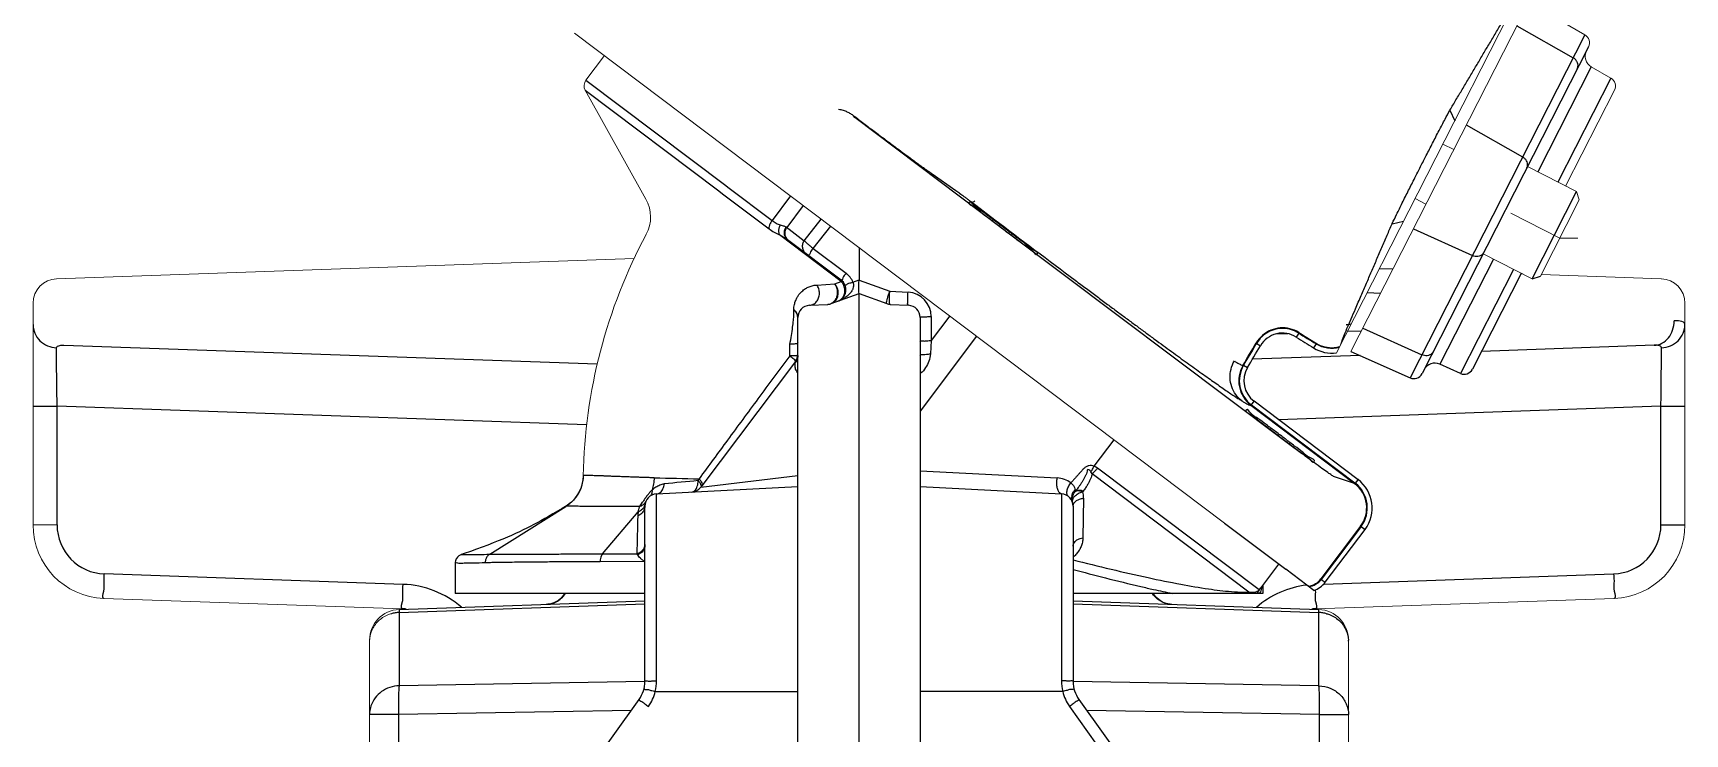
# Model space of a CAD drawing. Header units: millimetres. Extents: x 100 to 940, y 100 to 694.
# Drawn here: x 365.736 to 368.141, y 535.186 to 536.206 of the extents above; entities that cross this region are included whole.
import ezdxf

# ---------------------------------------------------------------- set-up
doc = ezdxf.new("R2010")
doc.units = ezdxf.units.MM
doc.linetypes.add('CENTER', pattern=[2, 1.25, -0.25, 0.25, -0.25])
for name, color, linetype, lineweight in [('CL', 1, 'CENTER', 9), ('DIM', 2, 'Continuous', 9), ('DTM_AXIS', 7, 'Continuous', 9), ('OUTLINE', 6, 'Continuous', 9)]:
    doc.layers.add(name, color=color, linetype=linetype, lineweight=lineweight)

msp = doc.modelspace()

# ---------------------------------------------------------------- linework, layer by layer
at = {"color": 9, "linetype": 'Continuous'}
for p, q in [((367.9949, 536.2035), (367.7406, 535.7044)), ((367.8959, 536.2166), (367.9779, 536.1701)), ((368.0043, 536.1569), (367.9264, 536.004)), ((366.5408, 536.1375), (366.7443, 535.9842)), ((368.0328, 536.1405), (367.9556, 535.9891)), ((366.5398, 536.1229), (366.7342, 535.9765)), ((366.932, 536.0832), (366.9303, 536.0858)), ((367.1472, 535.9211), (366.932, 536.0832)), ((367.7983, 536.0936), (367.7985, 536.0939)), ((367.7985, 536.0939), (367.8054, 536.0783)), ((367.8223, 536.0723), (367.9043, 536.0257)), ((366.7443, 535.9842), (366.7471, 535.982)), ((366.7471, 535.982), (366.8118, 535.9333)), ((367.0446, 536.0012), (367.079, 535.9771)), ((366.7342, 535.9765), (366.7398, 535.9723)), ((366.7398, 535.9723), (366.8073, 535.9214)), ((366.8387, 535.969), (366.8118, 535.9333)), ((367.1018, 535.9603), (367.136, 535.9344)), ((366.8571, 535.9552), (366.833, 535.9232)), ((366.8585, 535.9039), (366.8834, 535.9353)), ((366.9125, 535.8446), (366.8225, 535.9124)), ((366.832, 535.9239), (366.8585, 535.9039)), ((366.8716, 535.8926), (366.8972, 535.925)), ((367.1534, 535.9165), (367.1472, 535.9211)), ((367.5576, 535.6129), (367.1534, 535.9165)), ((367.7143, 535.9286), (367.7309, 535.9322)), ((367.7143, 535.9286), (367.7144, 535.9289)), ((367.7453, 535.9211), (367.8312, 535.8822)), ((366.8716, 535.8926), (366.9194, 535.8565)), ((367.8617, 535.8771), (367.7838, 535.7242)), ((367.891, 535.8622), (367.8138, 535.7108)), ((366.8767, 535.8394), (366.903, 535.841)), ((366.903, 535.841), (366.9125, 535.8446)), ((366.9294, 535.8437), (366.9383, 535.847)), ((366.9383, 535.8467), (366.983, 535.8304)), ((366.9383, 533.8906), (366.9383, 535.827)), ((366.983, 535.8304), (367.0097, 535.829)), ((367.6975, 535.8273), (367.6778, 535.828)), ((366.8434, 535.8027), (366.8434, 535.8035)), ((366.8492, 534.1623), (366.8492, 535.7921)), ((367.0273, 535.7921), (367.0273, 534.1623)), ((367.0705, 535.7944), (367.0434, 535.7585)), ((367.0434, 535.7934), (367.0434, 535.7585)), ((367.6521, 535.7842), (367.6547, 535.7902)), ((367.1095, 535.765), (367.0273, 535.656)), ((367.5623, 535.7686), (367.5446, 535.768)), ((367.5783, 535.7695), (367.5747, 535.7637)), ((367.6695, 535.7724), (367.6491, 535.7717)), ((367.6513, 535.7822), (367.6549, 535.783)), ((367.6513, 535.7822), (367.6514, 535.7825)), ((367.6514, 535.7825), (367.6521, 535.7842)), ((367.6718, 535.7768), (367.7576, 535.7378)), ((366.8375, 535.7366), (366.8377, 535.753)), ((367.0434, 535.7585), (367.0422, 535.7391)), ((367.5165, 535.7552), (367.5163, 535.7547)), ((367.5163, 535.7547), (367.5225, 535.751)), ((367.5173, 535.7548), (367.517, 535.7543)), ((367.6036, 535.7538), (367.6, 535.748)), ((366.8455, 535.7262), (366.8456, 535.728)), ((366.8492, 535.7383), (366.8492, 535.7387)), ((367.4982, 535.7226), (367.5037, 535.7193)), ((367.5094, 535.665), (367.5133, 535.6703)), ((365.7359, 535.663), (365.7709, 535.663)), ((366.5418, 535.6361), (365.7709, 535.663)), ((365.7709, 535.4903), (365.7709, 535.663)), ((367.5088, 535.6644), (367.6596, 535.5507)), ((367.5094, 535.665), (367.6602, 535.5514)), ((368.1056, 535.663), (367.5488, 535.6435)), ((368.1056, 535.663), (368.1406, 535.663)), ((368.1056, 535.4903), (368.1056, 535.663)), ((367.2805, 535.5757), (367.3095, 535.6142)), ((367.5206, 535.3957), (367.2854, 535.5729)), ((366.7079, 535.5453), (366.8492, 535.5621)), ((367.0273, 535.5692), (367.2268, 535.5588)), ((367.5059, 535.3926), (367.2775, 535.5647)), ((367.6596, 535.5507), (367.6292, 535.561)), ((367.6596, 535.5507), (367.6602, 535.5514)), ((367.6596, 535.5507), (367.6601, 535.5504)), ((367.6602, 535.5514), (367.6608, 535.5509)), ((367.6608, 535.5509), (367.6647, 535.5562)), ((366.6434, 535.2634), (366.6434, 535.5355)), ((367.2331, 535.5355), (367.2331, 535.2634)), ((367.253, 535.5411), (367.2527, 535.5413)), ((367.2527, 535.5413), (367.2529, 535.5389)), ((367.2538, 535.54), (367.2529, 535.5389)), ((367.2647, 535.5397), (367.264, 535.5387)), ((367.2652, 535.5291), (367.2641, 535.4717)), ((366.401, 535.4477), (366.5117, 535.5174)), ((366.5648, 535.4481), (366.6169, 535.5094)), ((366.6193, 535.5171), (366.6233, 535.5235)), ((367.6684, 535.4884), (367.6107, 535.4119)), ((367.6692, 535.4881), (367.6112, 535.4111)), ((367.6692, 535.4881), (367.6749, 535.4839)), ((368.1056, 535.4903), (368.1406, 535.4903)), ((366.5614, 535.4373), (366.6257, 535.4376)), ((366.5648, 535.4481), (366.6149, 535.4481)), ((366.2745, 535.4039), (365.8397, 535.4191)), ((367.6112, 535.4111), (367.6169, 535.4069)), ((367.6147, 535.4044), (368.0368, 535.4191)), ((367.5206, 535.3957), (367.5231, 535.3987)), ((367.5931, 535.4015), (367.592, 535.4013)), ((367.5936, 535.4007), (367.593, 535.4006)), ((367.5936, 535.4007), (367.5937, 535.4001)), ((366.2687, 535.363), (366.6265, 535.3755)), ((366.2687, 535.3653), (366.2687, 535.363)), ((366.2687, 535.363), (366.2687, 535.2563)), ((366.2724, 535.3734), (366.2738, 535.3788)), ((367.25, 535.3755), (367.6078, 535.363)), ((367.6078, 535.3653), (367.6078, 535.3664)), ((367.6078, 535.363), (367.6078, 535.3653)), ((367.6078, 535.2563), (367.6078, 535.363)), ((366.6265, 535.2628), (366.2687, 535.2563)), ((367.6078, 535.2563), (367.25, 535.2628)), ((366.6418, 535.2481), (366.8492, 535.2481)), ((367.2348, 535.2481), (367.0273, 535.2481)), ((366.268, 535.2145), (366.2258, 535.2145)), ((366.6069, 535.2206), (366.268, 535.2145)), ((366.268, 535.2145), (366.268, 535.0816)), ((367.2447, 535.2262), (367.4458, 534.9447)), ((367.6086, 535.2145), (367.2697, 535.2206)), ((367.6086, 535.2145), (367.6508, 535.2145)), ((367.6086, 535.0816), (367.6086, 535.2145))]:
    msp.add_line(p, q, dxfattribs=at)
at = {"color": 7, "linetype": 'Continuous'}
for p, q in [((368.0001, 536.1859), (367.7579, 535.7106)), ((367.9181, 535.8483), (367.9828, 535.9753)), ((366.834, 535.9056), (366.9121, 535.8468)), ((366.9383, 535.894), (366.9383, 535.8467)), ((367.7153, 535.8623), (367.6957, 535.8629)), ((367.9022, 535.8564), (367.8312, 535.7169)), ((367.9037, 535.8557), (367.9019, 535.8557)), ((367.9181, 535.8483), (367.9301, 535.8522)), ((366.8979, 535.8124), (366.9383, 535.827)), ((366.9383, 535.827), (366.9786, 535.8124)), ((366.8661, 535.8099), (366.8927, 535.8113)), ((366.9838, 535.8113), (367.0104, 535.8099)), ((365.7809, 535.7517), (366.5573, 535.7246)), ((367.6544, 535.7428), (367.7406, 535.7044)), ((368.0957, 535.7517), (367.8444, 535.7429)), ((366.8456, 535.728), (366.7079, 535.5453)), ((367.668, 535.7368), (367.5108, 535.7313)), ((367.8138, 535.7108), (367.7838, 535.7242)), ((367.6647, 535.5562), (367.5133, 535.6703)), ((366.6434, 535.5355), (366.8492, 535.5463)), ((367.0273, 535.5463), (367.2331, 535.5355)), ((366.6265, 535.2624), (366.6265, 535.5177)), ((367.25, 535.5177), (367.25, 535.2624)), ((367.4703, 535.4931), (367.5596, 535.4258)), ((367.6169, 535.4069), (367.6749, 535.4839)), ((366.3505, 535.4349), (366.3504, 535.4345)), ((366.3504, 535.4345), (366.3504, 535.3906)), ((367.523, 535.3985), (367.5493, 535.4335)), ((367.6003, 535.3951), (367.5596, 535.4258)), ((366.2687, 535.3673), (366.6265, 535.3798)), ((366.6265, 535.3906), (366.3504, 535.3906)), ((367.5261, 535.3906), (367.25, 535.3906)), ((367.25, 535.3798), (367.6078, 535.3673)), ((367.5261, 535.4027), (367.5261, 535.3906)), ((366.4172, 534.955), (366.6182, 535.2365)), ((367.2583, 535.2365), (367.4594, 534.955))]:
    msp.add_line(p, q, dxfattribs=at)
at = {"color": 9, "linetype": 'Continuous'}
for points in [[(366.9121, 535.8468), (366.9122, 535.8467), (366.9124, 535.8465), (366.9124, 535.8463), (366.9125, 535.8461), (366.9126, 535.8459), (366.9126, 535.8456), (366.9126, 535.8453), (366.9126, 535.845), (366.9125, 535.8446)], [(367.5786, 535.7703), (367.5786, 535.7703), (367.5786, 535.7702), (367.5785, 535.7702), (367.5785, 535.7701), (367.5785, 535.77), (367.5785, 535.7699), (367.5784, 535.7698), (367.5784, 535.7697), (367.5783, 535.7695)], [(367.5165, 535.7552), (367.5165, 535.7552), (367.5166, 535.7552), (367.5166, 535.7551), (367.5167, 535.7551), (367.5168, 535.7551), (367.5169, 535.755), (367.517, 535.755), (367.5171, 535.7549), (367.5173, 535.7548)], [(367.6036, 535.7548), (367.6036, 535.7547), (367.6037, 535.7547), (367.6037, 535.7546), (367.6037, 535.7545), (367.6037, 535.7544), (367.6037, 535.7543), (367.6037, 535.7541), (367.6036, 535.754), (367.6036, 535.7538)], [(367.4973, 535.7227), (367.4973, 535.7228), (367.4974, 535.7228), (367.4975, 535.7228), (367.4975, 535.7228), (367.4976, 535.7227), (367.4977, 535.7227), (367.4979, 535.7227), (367.498, 535.7226), (367.4982, 535.7226)], [(367.5088, 535.6644), (367.5088, 535.6644), (367.5088, 535.6644), (367.5089, 535.6645), (367.5089, 535.6645), (367.509, 535.6646), (367.5091, 535.6647), (367.5092, 535.6648), (367.5093, 535.6649), (367.5094, 535.665)], [(366.5374, 535.5621), (366.5372, 535.5621), (366.5371, 535.5621), (366.537, 535.562), (366.5369, 535.562), (366.5369, 535.562), (366.5368, 535.562), (366.5368, 535.562), (366.5367, 535.5619), (366.5367, 535.5619)], [(367.6601, 535.5504), (367.6602, 535.5504), (367.6602, 535.5504), (367.6602, 535.5504), (367.6603, 535.5505), (367.6604, 535.5505), (367.6604, 535.5506), (367.6605, 535.5507), (367.6606, 535.5508), (367.6607, 535.5509)], [(367.2538, 535.54), (367.2537, 535.5402), (367.2536, 535.5403), (367.2534, 535.5405), (367.2532, 535.5408), (367.253, 535.5411)], [(366.5117, 535.5174), (366.5115, 535.5174), (366.5114, 535.5174), (366.5113, 535.5174), (366.5113, 535.5174), (366.5112, 535.5174), (366.5112, 535.5174), (366.5111, 535.5173)], [(367.6684, 535.4884), (367.6685, 535.4884), (367.6685, 535.4884), (367.6686, 535.4884), (367.6687, 535.4884), (367.6687, 535.4883), (367.6688, 535.4883), (367.669, 535.4882), (367.6691, 535.4882), (367.6692, 535.4881)], [(366.6158, 535.447), (366.6156, 535.4472), (366.6155, 535.4474), (366.6153, 535.4476), (366.6152, 535.4477), (366.615, 535.4479), (366.6149, 535.4481)], [(367.6107, 535.4119), (367.6107, 535.4118), (367.6108, 535.4118), (367.6108, 535.4117), (367.6108, 535.4116), (367.6109, 535.4116), (367.611, 535.4115), (367.611, 535.4114), (367.6111, 535.4113), (367.6112, 535.4111)], [(367.5931, 535.4015), (367.5932, 535.4015), (367.5932, 535.4014), (367.5933, 535.4014), (367.5933, 535.4013), (367.5934, 535.4012), (367.5934, 535.4011), (367.5935, 535.401), (367.5935, 535.4009), (367.5936, 535.4007)], [(366.2687, 535.3673), (366.2687, 535.3672), (366.2687, 535.367), (366.2687, 535.3668), (366.2687, 535.3664), (366.2687, 535.3653)], [(367.6078, 535.3664), (367.6078, 535.3668), (367.6078, 535.367), (367.6078, 535.3672), (367.6078, 535.3673)]]:
    msp.add_lwpolyline(points, dxfattribs=at)
at = {"color": 7, "linetype": 'Continuous'}
for points in [[(366.5367, 535.5619), (366.5365, 535.5581), (366.5359, 535.5536), (366.5349, 535.5492), (366.5336, 535.5449), (366.532, 535.5408), (366.53, 535.5369), (366.5277, 535.5333), (366.5252, 535.5298), (366.5225, 535.5266), (366.5196, 535.5237), (366.5165, 535.5211), (366.5133, 535.5187), (366.5111, 535.5173)], [(366.5111, 535.5173), (366.5064, 535.5145), (366.4993, 535.5102), (366.4926, 535.5063), (366.4865, 535.5027), (366.4808, 535.4995), (366.4753, 535.4964), (366.47, 535.4935), (366.4649, 535.4908), (366.4598, 535.4881), (366.4546, 535.4855), (366.4494, 535.483), (366.444, 535.4804), (366.4384, 535.4778), (366.4326, 535.4752), (366.4264, 535.4725), (366.4199, 535.4698), (366.4131, 535.467), (366.4058, 535.4641), (366.398, 535.4611), (366.3899, 535.4581), (366.3814, 535.4549), (366.3727, 535.4518), (366.3636, 535.4486), (366.3595, 535.4472)], [(366.3595, 535.4472), (366.3586, 535.4469), (366.3577, 535.4464), (366.3567, 535.4459), (366.3557, 535.4452), (366.3547, 535.4443), (366.3537, 535.4433), (366.3528, 535.4421), (366.352, 535.4408), (366.3514, 535.4394), (366.3509, 535.4379), (366.3506, 535.4363), (366.3504, 535.4345)], [(366.5064, 535.3859), (366.5041, 535.3835), (366.5012, 535.381), (366.4978, 535.3789)], [(366.5098, 535.3906), (366.5096, 535.3904), (366.5083, 535.3883), (366.5064, 535.3859)], [(367.3936, 535.3747), (367.3912, 535.3749), (367.3874, 535.3756), (367.3837, 535.3766), (367.3803, 535.378), (367.3772, 535.3798), (367.3745, 535.3817), (367.3721, 535.3838), (367.37, 535.386), (367.3683, 535.3882), (367.367, 535.3903), (367.3668, 535.3906)], [(366.4978, 535.3789), (366.494, 535.3771), (366.4898, 535.3757), (366.4855, 535.3749), (366.4829, 535.3747)]]:
    msp.add_lwpolyline(points, dxfattribs=at)
at = {"color": 9, "linetype": 'Continuous'}
for centre, radius, start, end in [((367.9015, 536.0142), 0.00996, 333.0253, 339.7634), ((386.2156, 561.1684), 31.6352, 232.90675, 233.17208), ((366.8427, 535.9146), 0.0124, 225.9384, 232.9757), ((367.8388, 535.8912), 0.00996, 326.2366, 332.9747), ((366.8957, 535.8297), 0.0224, 35.5504, 41.5126), ((366.9007, 535.8316), 0.0312, 22.8756, 53), ((366.8929, 535.8259), 0.0144, 290.0473, 298.667), ((366.889, 535.828), 0.018, 327.5291, 334.3409), ((366.8883, 535.8284), 0.0189, 334.3341, 340.8962), ((367.0078, 535.7934), 0.0356, 0.0002, 86.9998), ((366.8358, 535.7914), 0.0134, 0.0617, 12.1578), ((366.8359, 535.7921), 0.0133, 359.997, 6.1181), ((368.8687, 537.8208), 2.4234, 237.8262, 238.5303), ((368.8921, 537.8604), 2.4685, 237.8522, 238.5366), ((367.6417, 535.8258), 0.0446, 277.3728, 282.3776), ((367.6419, 535.826), 0.0445, 277.2943, 282.3019), ((359.3404, 540.5712), 9.4891, 329.27258, 329.49717), ((359.4356, 540.515), 9.3794, 329.27255, 329.49801), ((367.6268, 535.7927), 0.0445, 238.5939, 273.8345), ((367.6268, 535.7928), 0.0453, 239.2362, 283.6064), ((367.6268, 535.7928), 0.0445, 273.8326, 284.5144), ((367.5356, 535.7), 0.0445, 149.2521, 233.0055), ((367.5356, 535.7), 0.0437, 148.8632, 233.1847), ((366.4839, 535.5631), 0.0534, 301.2543, 358.9191), ((366.8359, 542.7128), 7.1565, 268.43144, 268.95555), ((368.7498, 513.5823), 22.0675, 95.31903, 95.44752), ((366.4043, 535.7039), 0.3349, 333.5641, 334.0703), ((367.2249, 535.5232), 0.0356, 52.427, 86.9965), ((367.6328, 535.5152), 0.0445, 323.0349, 52.16), ((367.6328, 535.5152), 0.0454, 323.3851, 51.9925), ((366.8103, 535.4047), 0.2215, 146.9367, 147.5842), ((366.7616, 535.4364), 0.1634, 145.9716, 146.924), ((366.7413, 535.45), 0.139, 145.561, 145.9478), ((367.2632, 535.5296), 0.0154, 170.741, 178.3086), ((367.2305, 535.5297), 0.0347, 358.9547, 15.0286), ((375.2026, 535.2655), 8.5897, 178.41261, 178.782), ((366.6521, 535.5025), 0.0359, 168.8309, 178.4114), ((365.8422, 535.4903), 0.0713, 180.0001, 267.9998), ((368.0343, 535.4903), 0.0713, 272.0019, 359.9981), ((366.6011, 535.4603), 0.0334, 317.3017, 319.4913), ((366.6539, 535.4589), 0.0353, 217.019, 219.1963), ((366.2697, 535.266), 0.138, 49.2139, 88.0012), ((367.5894, 535.428), 0.0268, 278.0278, 322.939), ((367.5894, 535.428), 0.0276, 278.7575, 299.561), ((367.5894, 535.428), 0.0276, 299.5678, 322.3345), ((366.4815, 535.4099), 0.0352, 296.5502, 326.874), ((367.7232, 536.9854), 1.6283, 257.3561, 258.3427), ((367.5001, 535.5656), 0.173, 269.38, 271.0005), ((367.5004, 535.5489), 0.1564, 271.0131, 272.0251), ((367.5144, 535.378), 0.0169, 120.1247, 131.6197), ((367.6068, 535.266), 0.1379, 96.9679, 130.7926), ((367.5127, 535.4043), 0.0117, 292.6607, 299.5593), ((367.5341, 535.3857), 0.0168, 143.3838, 162.7585), ((367.4954, 535.4068), 0.0306, 344.4573, 349.8225), ((367.4957, 535.3914), 0.1069, 1.7612, 2.3445), ((366.2703, 535.3157), 0.0473, 98.8039, 105.6829), ((366.2703, 535.3159), 0.0471, 91.8913, 98.8152), ((366.4817, 535.4095), 0.0348, 276.9853, 296.4977), ((367.6026, 535.3713), 0.003, 271.9987, 272.6119), ((367.6062, 535.3159), 0.0471, 81.1848, 88.1087), ((367.6062, 535.3157), 0.0473, 74.3171, 81.1961), ((367.6124, 535.3211), 0.0384, 0.0034, 2.4013), ((366.5728, 535.2633), 0.0706, 347.5729, 0.008), ((367.3037, 535.2633), 0.0706, 179.992, 192.4271), ((366.5811, 535.2624), 0.0623, 324.4612, 346.7696), ((367.2954, 535.2624), 0.0623, 193.2304, 215.5388)]:
    msp.add_arc(centre, radius, start, end, dxfattribs=at)
at = {"color": 7, "linetype": 'Continuous'}
for centre, radius, start, end in [((366.9014, 535.8326), 0.0178, 290, 53), ((366.867, 535.7921), 0.0178, 93, 180), ((366.8918, 535.8291), 0.0178, 273, 290), ((366.9847, 535.8291), 0.0178, 250, 267), ((367.0095, 535.7921), 0.0178, 0, 87), ((367.5548, 535.7321), 0.0374, 57.8414, 149.4774), ((359.3485, 540.57), 9.4888, 329.25558, 329.47859), ((368.8915, 537.8582), 2.474, 237.8422, 238.5335), ((367.627, 535.792), 0.0517, 238.5334, 277.1418), ((366.8314, 535.7387), 0.0178, 323, 0), ((367.5359, 535.7001), 0.0374, 149.2557, 233), ((367.7766, 535.7079), 0.0178, 66, 153), ((367.8193, 535.723), 0.0134, 246, 333), ((367.746, 535.7166), 0.0134, 246, 333), ((367.6336, 535.515), 0.0517, 323, 53), ((366.6444, 535.5177), 0.0178, 93, 180), ((366.6937, 535.556), 0.0178, 272.9939, 322.9961), ((367.2322, 535.5177), 0.0178, 0, 87), ((367.2662, 535.5274), 0.0176, 164.3924, 195.8977), ((367.2663, 535.5274), 0.0177, 158.1152, 164.4137), ((367.5898, 535.4273), 0.0339, 288.0599, 322.9943), ((366.2703, 535.266), 0.1024, 85.0965, 88), ((367.6062, 535.266), 0.1024, 92, 94.9035), ((366.582, 535.2624), 0.0445, 324.4638, 359.9985), ((367.2945, 535.2624), 0.0445, 180.0015, 215.5362)]:
    msp.add_arc(centre, radius, start, end, dxfattribs=at)
at = {"color": 9, "linetype": 'Continuous'}
for points, start_tangent, end_tangent in [([(367.7985, 536.0939), (367.8073, 536.1087), (367.8164, 536.1241), (367.8256, 536.1396), (367.8347, 536.1548), (367.8437, 536.17), (367.8527, 536.1852), (367.8619, 536.2006), (367.871, 536.2159), (367.874, 536.2209)], (0.504323, 0.863515), (0.510728, 0.859743)), ([(367.9839, 536.154), (367.9849, 536.1574), (367.9848, 536.161), (367.9834, 536.1645), (367.9811, 536.1676), (367.9779, 536.1701)], (0.45399, 0.891007), (-0.869506, 0.493922)), ([(366.9085, 536.0953), (366.9119, 536.0946), (366.915, 536.0937), (366.918, 536.0927), (366.9207, 536.0915), (366.9258, 536.0889), (366.9303, 536.0858)], (0.985568, -0.169277), (0.794423, -0.607365)), ([(366.9303, 536.0858), (366.9377, 536.0802), (366.9452, 536.0745), (366.9528, 536.0688), (366.9603, 536.0631), (366.9678, 536.0575), (366.9752, 536.052), (366.9825, 536.0466), (366.9896, 536.0413), (366.9965, 536.0362), (367.0032, 536.0312), (367.0096, 536.0265), (367.0157, 536.022), (367.0215, 536.0178), (367.0269, 536.0139), (367.032, 536.0102), (367.0366, 536.0069), (367.0408, 536.0039), (367.0446, 536.0012)], (0.796782, -0.604267), (0.818772, -0.574119)), ([(367.7144, 535.9289), (367.7208, 535.942), (367.7291, 535.9589), (367.7383, 535.9773), (367.7474, 535.9952), (367.7557, 536.0117), (367.7641, 536.0281), (367.7733, 536.0459), (367.7827, 536.0642), (367.7915, 536.0808), (367.7983, 536.0936)], (0.42812, 0.903722), (0.479284, 0.87766)), ([(367.9108, 536.0108), (367.9114, 536.0131), (367.9112, 536.0167), (367.9099, 536.0202), (367.9075, 536.0233), (367.9043, 536.0257)], (0.346261, 0.938138), (-0.869506, 0.493922)), ([(367.079, 535.9771), (367.0821, 535.9749), (367.0848, 535.9729), (367.0878, 535.9707), (367.0911, 535.9683), (367.0946, 535.9657), (367.0982, 535.963), (367.1018, 535.9603)], (0.818772, -0.574119), (0.797014, -0.603961)), ([(367.1018, 535.9603), (367.1071, 535.9621)], (0.861307, -0.508085), (0.746784, 0.665066)), ([(366.8118, 535.9333), (366.8091, 535.9291), (366.8075, 535.9249), (366.8073, 535.9214)], (-0.601804, -0.798644), (0.149861, -0.988707)), ([(366.8118, 535.9333), (366.8177, 535.9294), (366.8237, 535.9269)], (0.79858, -0.601889), (0.952657, -0.304047)), ([(366.8073, 535.9214), (366.815, 535.9162), (366.8225, 535.9124)], (0.798576, -0.601894), (0.926656, -0.375911)), ([(366.8237, 535.9269), (366.8217, 535.922), (366.8213, 535.9169), (366.8225, 535.9124)], (-0.504096, -0.863648), (0.453462, -0.891276)), ([(366.8225, 535.9124), (366.8263, 535.9103), (366.8294, 535.9086), (366.832, 535.907), (366.834, 535.9056)], (0.873056, -0.48762), (0.79864, -0.601809)), ([(366.8237, 535.9269), (366.8266, 535.926), (366.829, 535.9253), (366.832, 535.9239)], (0.952559, -0.304355), (0.798645, -0.601803)), ([(366.832, 535.9239), (366.8297, 535.9192), (366.8293, 535.9141), (366.8308, 535.9093), (366.834, 535.9056)], (-0.601815, -0.798636), (0.798636, -0.601815)), ([(366.833, 535.9232), (366.8307, 535.9185), (366.8303, 535.9133), (366.8319, 535.9085), (366.8341, 535.9057)], (-0.601815, -0.798636), (0.718842, -0.695174)), ([(367.6547, 535.7902), (367.6609, 535.8046), (367.6693, 535.8241), (367.6769, 535.8419), (367.6844, 535.8591), (367.6918, 535.8764), (367.6994, 535.8941), (367.707, 535.9118), (367.7143, 535.9286)], (0.39562, 0.918414), (0.402967, 0.915214)), ([(366.8585, 535.9039), (366.8562, 535.8992), (366.8558, 535.8941), (366.8574, 535.8893), (366.8608, 535.8855)], (-0.601816, -0.798635), (0.798636, -0.601815)), ([(366.8585, 535.9039), (366.8602, 535.9022), (366.8631, 535.8995), (366.8671, 535.8962), (366.8716, 535.8926)], (0.615358, -0.788248), (0.787846, -0.615873)), ([(366.8716, 535.8926), (366.8678, 535.8877), (366.8642, 535.8829)], (-0.60195, -0.798534), (-0.798636, 0.601815)), ([(367.8471, 535.8857), (367.8456, 535.8839), (367.8426, 535.8819), (367.8389, 535.8809), (367.835, 535.881), (367.8312, 535.8822)], (-0.555443, -0.831555), (-0.910674, 0.413126)), ([(366.8434, 535.8035), (366.8443, 535.8112), (366.8461, 535.8171), (366.8484, 535.8218), (366.8509, 535.8256), (366.8536, 535.8287), (366.8563, 535.8312), (366.859, 535.8333), (366.8617, 535.835), (366.8644, 535.8363), (366.8671, 535.8374), (366.87, 535.8383), (366.8732, 535.839), (366.8767, 535.8394)], (-0.000268, 1), (0.998053, 0.062378)), ([(366.8661, 535.8099), (366.8717, 535.8114), (366.8764, 535.8152), (366.8795, 535.8207), (366.8807, 535.8272), (366.8797, 535.8337), (366.8767, 535.8394)], (0.99863, 0.052336), (-0.612641, 0.790361)), ([(366.9076, 535.8236), (366.9081, 535.8281), (366.9067, 535.8351), (366.903, 535.841)], (0.235157, 0.971957), (-0.689904, 0.723901)), ([(366.9061, 535.8222), (366.9072, 535.8288), (366.9061, 535.8353), (366.903, 535.841)], (0.327604, 0.944815), (-0.62313, 0.782118)), ([(366.9294, 535.8437), (366.9303, 535.8406), (366.9303, 535.8377), (366.9295, 535.8345), (366.9277, 535.8308), (366.9263, 535.8287), (366.9244, 535.8266), (366.9222, 535.8244), (366.9195, 535.8222), (366.9161, 535.82), (366.9121, 535.8178), (366.9075, 535.8158)], (0.420597, -0.907248), (-0.939668, -0.342086)), ([(366.9194, 535.8565), (366.9157, 535.8516), (366.9121, 535.8468)], (-0.60195, -0.798534), (-0.798636, 0.601815)), ([(366.9163, 535.8386), (366.914, 535.8428)], (-0.375394, 0.926865), (-0.581058, 0.813862)), ([(366.9177, 535.8317), (366.9163, 535.8386)], (-0.012715, 0.999919), (-0.375394, 0.926865)), ([(366.9294, 535.8437), (366.925, 535.8419), (366.9212, 535.8405), (366.9178, 535.8395)], (-0.922728, -0.385451), (-0.388577, 0.921416)), ([(367.253, 535.8463), (367.2692, 535.8342), (367.2848, 535.8226), (367.2999, 535.8113), (367.3145, 535.8005), (367.3287, 535.79), (367.3425, 535.7798), (367.3558, 535.77), (367.3686, 535.7605), (367.381, 535.7515), (367.393, 535.7428), (367.4046, 535.7343), (367.4159, 535.7261), (367.4268, 535.7183), (367.4372, 535.7108), (367.447, 535.7039), (367.4562, 535.6974), (367.4647, 535.6915), (367.4724, 535.6861), (367.4795, 535.6813), (367.4857, 535.6771), (367.4911, 535.6736), (367.4957, 535.6708)], (0.800534, -0.599287), (0.856907, -0.515471)), ([(366.8927, 535.8113), (366.8983, 535.8128), (366.9, 535.8139)], (0.99863, 0.052336), (0.813925, 0.58097)), ([(366.8999, 535.8132), (366.9033, 535.8158), (366.9048, 535.8176)], (0.877764, 0.479093), (0.592437, 0.805617)), ([(366.9, 535.8139), (366.903, 535.8167), (366.9042, 535.8184)], (0.813925, 0.58097), (0.53733, 0.843372)), ([(366.9048, 535.8176), (366.9069, 535.8214), (366.9076, 535.8236)], (0.592437, 0.805617), (0.235157, 0.971957)), ([(366.9075, 535.8158), (366.9129, 535.8193), (366.9165, 535.8249), (366.9177, 535.8317)], (0.939693, 0.34202), (-0.012715, 0.999919)), ([(366.9786, 535.8124), (366.9784, 535.8151)], (-0.939693, 0.34202), (0.30304, 0.952978)), ([(366.9784, 535.8151), (366.9787, 535.8161), (366.9797, 535.8201), (366.9812, 535.825), (366.983, 535.8304)], (0.30304, 0.952978), (0.345798, 0.938309)), ([(366.9838, 535.8113), (366.9829, 535.815), (366.9827, 535.8193), (366.9828, 535.8246), (366.983, 535.8304)], (-0.99863, 0.052336), (0.059019, 0.998257)), ([(367.0104, 535.8099), (367.0094, 535.8156), (367.0094, 535.8218), (367.0097, 535.829)], (-0.99863, 0.052336), (0.059019, 0.998257)), ([(366.8377, 535.753), (366.84, 535.7661), (366.8417, 535.7779), (366.8428, 535.7881), (366.8434, 535.7963), (366.8434, 535.8027)], (0.18342, 0.983035), (-0.032353, 0.999476)), ([(366.8491, 535.7935), (366.8485, 535.7963), (366.8466, 535.8002), (366.8434, 535.8035)], (-0.106281, 0.994336), (-0.782464, 0.622696)), ([(366.8466, 535.7994), (366.8434, 535.8027)], (-0.580163, 0.814501), (-0.783028, 0.621987)), ([(366.8489, 535.7942), (366.8485, 535.7956), (366.8466, 535.7994)], (-0.209862, 0.977731), (-0.580163, 0.814501)), ([(367.0273, 535.7921), (367.032, 535.793), (367.0372, 535.7933), (367.0434, 535.7934)], (0, 1), (0.999976, 0.006972)), ([(365.7359, 535.782), (365.7385, 535.7693), (365.7459, 535.7584), (365.757, 535.751), (365.7702, 535.748)], (-0.000066, -1), (0.999321, -0.036832)), ([(367.5786, 535.7703), (367.5655, 535.7759), (367.5514, 535.777), (367.5376, 535.7737), (367.5256, 535.7661), (367.5165, 535.7552)], (-0.846254, 0.532779), (-0.507307, -0.861765)), ([(367.5783, 535.7695), (367.5678, 535.7744), (367.5563, 535.7763), (367.5448, 535.7751), (367.5339, 535.7709), (367.5245, 535.764), (367.5173, 535.7548)], (-0.843482, 0.537158), (-0.5093, -0.860589)), ([(367.6399, 535.7535), (367.6421, 535.7602), (367.6459, 535.7698), (367.6513, 535.7822)], (0.283633, 0.958933), (0.401851, 0.915705)), ([(368.0957, 535.7517), (368.107, 535.7547), (368.1164, 535.7625), (368.1227, 535.7739), (368.1248, 535.7873)], (0.999391, 0.034901), (-0.009577, 0.999954)), ([(368.1064, 535.748), (368.1196, 535.751), (368.1306, 535.7584), (368.138, 535.7693), (368.1406, 535.782)], (0.999321, 0.036834), (-0.000068, 1)), ([(368.1406, 535.782), (368.1337, 535.7869), (368.1248, 535.7873)], (-0.000007, 1), (-0.999732, -0.023154)), ([(365.7709, 535.663), (365.7708, 535.6744), (365.7706, 535.6867), (365.7705, 535.6998), (365.7703, 535.7134), (365.7702, 535.727), (365.7702, 535.7391), (365.7702, 535.748)], (-0.013941, 0.999903), (0.008422, 0.999965)), ([(365.7702, 535.748), (365.7749, 535.7515), (365.7809, 535.7517)], (0.00829, 0.999966), (0.999394, -0.034806)), ([(366.8492, 535.7554), (366.8437, 535.7536), (366.8377, 535.753)], (0.000048, -1), (-0.998513, -0.054511)), ([(367.0273, 535.7572), (367.032, 535.758), (367.0372, 535.7583), (367.0434, 535.7585)], (0, 1), (0.999976, 0.006972)), ([(367.7742, 535.7424), (367.7721, 535.7396), (367.769, 535.7376), (367.7654, 535.7366), (367.7615, 535.7367), (367.7576, 535.7378)], (-0.45399, -0.891007), (-0.910674, 0.413126)), ([(368.1064, 535.748), (368.1017, 535.7515), (368.0957, 535.7517)], (-0.008568, 0.999963), (-0.999394, -0.034822)), ([(368.1056, 535.663), (368.1058, 535.6746), (368.1059, 535.687), (368.1061, 535.7002), (368.1062, 535.7139), (368.1063, 535.7273), (368.1064, 535.7393), (368.1064, 535.748)], (0.013937, 0.999903), (-0.008385, 0.999965)), ([(366.8375, 535.7366), (366.7911, 535.6739), (366.7468, 535.6137), (366.7055, 535.5575)], (-0.596504, -0.80261), (-0.591785, -0.806096)), ([(366.8375, 535.7366), (366.8436, 535.7371), (366.8492, 535.7383)], (0.997803, 0.066253), (0.236482, 0.971636)), ([(366.8456, 535.728), (366.8421, 535.7326), (366.8375, 535.7366)], (0.601815, 0.798636), (-0.757887, 0.652386)), ([(366.8492, 535.7088), (366.8492, 535.7089), (366.8466, 535.7154), (366.8455, 535.7217), (366.8455, 535.7262)], (-0.48016, 0.877181), (0.063213, 0.998)), ([(366.8492, 535.7369), (366.8488, 535.7331), (366.8475, 535.7295), (366.8455, 535.7262)], (0.000005, -1), (-0.618026, -0.786158)), ([(367.0422, 535.7391), (367.0401, 535.7288), (367.0351, 535.7192), (367.0277, 535.7112), (367.0273, 535.711)], (-0.062679, -0.998034), (-0.780257, -0.625459)), ([(367.0273, 535.7369), (367.0315, 535.7383), (367.0363, 535.7388), (367.0422, 535.7391)], (0.000037, 1), (0.999782, 0.020899)), ([(367.4957, 535.6708), (367.4867, 535.68), (367.4808, 535.6914), (367.4784, 535.704), (367.4798, 535.7169), (367.4847, 535.7289)], (-0.796881, 0.604136), (0.512538, 0.858664)), ([(367.4847, 535.7289), (367.4883, 535.7267), (367.4916, 535.7248), (367.4943, 535.7235), (367.4973, 535.7227)], (0.843475, -0.537168), (0.96808, 0.250641)), ([(367.4957, 535.6708), (367.4995, 535.6686), (367.5029, 535.6667), (367.5057, 535.6653), (367.5088, 535.6644)], (0.856925, -0.515441), (0.98134, 0.192282)), ([(367.6292, 535.561), (367.6266, 535.5625), (367.6208, 535.5664), (367.6122, 535.5726), (367.6011, 535.5806), (367.5879, 535.5904), (367.5732, 535.6013), (367.5576, 535.6129)], (-0.947574, 0.319537), (-0.799643, 0.600476)), ([(367.2805, 535.5757), (367.2766, 535.5766), (367.2727, 535.5765), (367.2688, 535.575), (367.2658, 535.5725), (367.2633, 535.57), (367.2606, 535.5671), (367.2579, 535.5642), (367.2553, 535.5613), (367.2527, 535.5583), (367.2499, 535.5552), (367.2466, 535.5514)], (-0.938617, 0.344962), (-0.658129, -0.752905)), ([(367.2758, 535.5676), (367.2775, 535.5701), (367.279, 535.5728), (367.2805, 535.5757)], (0.584041, 0.811724), (0.413397, 0.910551)), ([(367.2775, 535.5647), (367.2803, 535.5672), (367.2829, 535.5699), (367.2854, 535.5729)], (0.773269, 0.634078), (0.601749, 0.798686)), ([(367.2854, 535.5729), (367.2829, 535.5745), (367.2805, 535.5757)], (-0.798154, 0.602453), (-0.934243, 0.356637)), ([(366.64, 535.559), (366.6342, 535.5591), (366.6285, 535.5593), (366.6226, 535.5595), (366.6163, 535.5597), (366.6095, 535.5599), (366.602, 535.5602), (366.5944, 535.5605), (366.587, 535.5607), (366.5801, 535.561), (366.5736, 535.5612), (366.5675, 535.5615), (366.562, 535.5617), (366.557, 535.5618), (366.5527, 535.562), (366.5489, 535.5621), (366.5454, 535.5622), (366.5422, 535.5622), (366.5374, 535.5621)], (-0.999614, 0.027779), (-0.991477, -0.130279)), ([(366.64, 535.559), (366.6392, 535.55), (366.6373, 535.5414)], (-0.026035, -0.999661), (-0.27839, -0.960468)), ([(366.6373, 535.5414), (366.6427, 535.5456), (366.6485, 535.5486), (366.6549, 535.5502)], (0.734863, 0.678215), (0.995499, 0.094773)), ([(366.6434, 535.5355), (366.6488, 535.5376), (366.6529, 535.5428), (366.6549, 535.5502)], (0.99863, 0.052333), (0.097983, 0.995188)), ([(366.6946, 535.5382), (366.6994, 535.5406), (366.7029, 535.5466), (366.7042, 535.5548)], (0.99863, 0.052336), (0.024579, 0.999698)), ([(366.7042, 535.5548), (366.7071, 535.5509), (366.7083, 535.5459)], (0.660812, -0.750551), (-0.329829, -0.944041)), ([(366.7055, 535.5575), (366.7085, 535.5533)], (0.657717, -0.753265), (0.495658, -0.868518)), ([(366.7085, 535.5533), (366.7098, 535.5496), (366.7092, 535.547)], (0.495658, -0.868518), (-0.601863, -0.7986)), ([(367.2331, 535.5355), (367.2303, 535.5369), (367.228, 535.5405), (367.2266, 535.5459), (367.2261, 535.5522), (367.2268, 535.5588)], (-0.99863, 0.052336), (0.182584, 0.98319)), ([(367.243, 535.5318), (367.2411, 535.535), (367.2411, 535.5399), (367.243, 535.5456), (367.2466, 535.5514)], (-0.792628, 0.609706), (0.607524, 0.794301)), ([(367.2466, 535.5514), (367.2498, 535.5484), (367.2518, 535.5448), (367.2527, 535.5413)], (0.826932, -0.562302), (0.180094, -0.983649)), ([(367.2758, 535.5676), (367.2742, 535.5694), (367.2713, 535.571), (367.2702, 535.5687), (367.2692, 535.5649), (367.2676, 535.5611), (367.2657, 535.5574), (367.2636, 535.5538), (367.2613, 535.5502), (367.2588, 535.5467), (367.2574, 535.5447), (367.2557, 535.5425), (367.2538, 535.54)], (-0.603735, 0.797185), (-0.624227, -0.781243)), ([(367.2775, 535.5647), (367.2767, 535.5612), (367.2753, 535.5574), (367.2735, 535.5533), (367.2711, 535.549), (367.2682, 535.5445), (367.2647, 535.5397)], (-0.179193, -0.983814), (-0.607115, -0.794614)), ([(367.2775, 535.5647), (367.2758, 535.5676)], (-0.398072, 0.917354), (-0.604528, 0.796584)), ([(366.6279, 535.5246), (366.6259, 535.5214), (366.6241, 535.5196)], (-0.385939, -0.922524), (-0.786498, -0.617593)), ([(366.6267, 535.5286), (366.6283, 535.5309), (366.6294, 535.5325)], (0.565561, 0.824707), (0.600583, 0.799562)), ([(366.6294, 535.5325), (366.63, 535.5332), (366.6317, 535.5353), (366.6334, 535.5373), (366.6346, 535.5387)], (0.600583, 0.799562), (0.68435, 0.729154)), ([(366.6346, 535.5387), (366.6353, 535.5394), (366.6373, 535.5414)], (0.68435, 0.729154), (0.733603, 0.679578)), ([(366.6346, 535.5326), (366.6364, 535.5346), (366.6373, 535.5376), (366.6373, 535.5413)], (0.837778, 0.546011), (-0.127938, 0.991782)), ([(367.2488, 535.5242), (367.2477, 535.5301)], (-0.363661, 0.931531), (0.029035, 0.999578)), ([(367.2479, 535.5321), (367.2491, 535.5361), (367.2527, 535.5413)], (0.160435, 0.987046), (0.699148, 0.714977)), ([(367.2493, 535.5226), (367.2494, 535.5273), (367.251, 535.5306)], (-0.274171, 0.961681), (0.576616, 0.817015)), ([(367.251, 535.5306), (367.2523, 535.5321), (367.2574, 535.5361), (367.264, 535.5387)], (0.576616, 0.817015), (0.977089, 0.212832)), ([(367.2519, 535.523), (367.2543, 535.5252), (367.2558, 535.5262)], (0.621008, 0.783804), (0.860413, 0.509598)), ([(367.2529, 535.5389), (367.2554, 535.5401), (367.2593, 535.5401), (367.264, 535.5387)], (0.773639, 0.633626), (0.928615, -0.371046)), ([(367.2538, 535.54), (367.2555, 535.5409)], (0.79715, 0.603782), (0.957619, 0.288037)), ([(367.2555, 535.5409), (367.2566, 535.5411), (367.2603, 535.541), (367.2647, 535.5397)], (0.957619, 0.288037), (0.928492, -0.371351)), ([(367.2558, 535.5262), (367.2592, 535.5278), (367.2652, 535.5291)], (0.860413, 0.509598), (0.995411, 0.095692)), ([(366.6193, 535.5171), (366.6133, 535.5172), (366.6072, 535.5172), (366.6008, 535.5172), (366.5939, 535.5172), (366.5864, 535.5172), (366.5784, 535.5172), (366.5704, 535.5173), (366.5627, 535.5173), (366.5556, 535.5173), (366.5489, 535.5174), (366.5426, 535.5174), (366.5368, 535.5174), (366.5317, 535.5174), (366.5272, 535.5175), (366.5233, 535.5175), (366.5197, 535.5175), (366.5164, 535.5175), (366.5117, 535.5174)], (-0.999999, 0.001057), (-0.999363, -0.035679)), ([(366.6265, 535.5177), (366.6253, 535.5119), (366.6217, 535.5069), (366.6162, 535.5035)], (0.00001, -1), (-0.925291, -0.379257)), ([(366.6169, 535.5094), (366.6178, 535.5131), (366.6193, 535.5171)], (0.193239, 0.981152), (0.402984, 0.915207)), ([(366.6241, 535.5146), (366.6216, 535.5121), (366.6169, 535.5094)], (-0.613805, -0.789458), (-0.936038, -0.351898)), ([(366.6241, 535.5196), (366.623, 535.5189), (366.6193, 535.5171)], (-0.786498, -0.617593), (-0.954254, -0.298999)), ([(366.6268, 535.5207), (366.625, 535.516), (366.6241, 535.5146)], (-0.168121, -0.985766), (-0.613805, -0.789458)), ([(367.25, 535.5177), (367.2511, 535.5217), (367.2519, 535.523)], (0.000001, 1), (0.621008, 0.783804)), ([(366.624, 535.4544), (366.621, 535.4513), (366.6149, 535.4481)], (-0.583166, -0.812353), (-0.955666, -0.294452)), ([(366.6265, 535.4595), (366.6252, 535.4543), (366.6214, 535.45), (366.6158, 535.447)], (-0.000099, -1), (-0.949936, -0.312446)), ([(366.6265, 535.4621), (366.6251, 535.4562), (366.624, 535.4544)], (0, -1), (-0.583166, -0.812353)), ([(367.25, 535.4595), (367.2518, 535.465), (367.2569, 535.4693), (367.2641, 535.4717)], (-0.000008, 1), (0.989501, 0.144524)), ([(367.2641, 535.4717), (367.2634, 535.4651), (367.2615, 535.459), (367.2587, 535.4534), (367.255, 535.4484), (367.2505, 535.4441), (367.25, 535.4438)], (-0.018397, -0.999831), (-0.791741, -0.610856)), ([(366.3504, 535.4345), (366.3557, 535.4348), (366.3635, 535.435), (366.3759, 535.4353), (366.3942, 535.4357)], (0.000846, 1), (0.999646, 0.0266)), ([(366.3594, 535.4472), (366.3644, 535.4473), (366.3717, 535.4474), (366.3836, 535.4475), (366.401, 535.4477)], (-0.915793, 0.401651), (0.999944, 0.010561)), ([(366.401, 535.4477), (366.3974, 535.4448), (366.395, 535.4406), (366.3942, 535.4357)], (-0.882375, -0.470547), (0.003903, -0.999992)), ([(366.3942, 535.4357), (366.4018, 535.4359), (366.4106, 535.4361), (366.421, 535.4363), (366.4332, 535.4364), (366.4477, 535.4366), (366.4647, 535.4367), (366.485, 535.4369), (366.5084, 535.437), (366.5343, 535.4372), (366.5614, 535.4373)], (0.999646, 0.026611), (0.999986, 0.005222)), ([(366.401, 535.4477), (366.4083, 535.4478), (366.4169, 535.4479), (366.427, 535.4479), (366.4389, 535.4479), (366.453, 535.448), (366.4697, 535.448), (366.4896, 535.448), (366.5127, 535.4481), (366.5381, 535.4481), (366.5648, 535.4481)], (0.999939, 0.011073), (1, 0.000279)), ([(366.5648, 535.4481), (366.563, 535.4451), (366.5618, 535.4414), (366.5614, 535.4373)], (-0.654396, -0.756152), (0.003128, -0.999995)), ([(366.6257, 535.4376), (366.6236, 535.4389), (366.62, 535.4419), (366.6158, 535.447)], (-0.870091, 0.492891), (-0.575703, 0.817659)), ([(367.25, 535.4396), (367.3052, 535.426), (367.3592, 535.4137), (367.4067, 535.4041), (367.4472, 535.3973), (367.4803, 535.3934), (367.4982, 535.3925)], (0.969253, -0.246065), (0.999945, -0.010498)), ([(365.8391, 535.3835), (365.839, 535.3939), (365.8393, 535.4055), (365.8397, 535.4191)], (-0.999391, 0.034899), (0.034889, 0.999391)), ([(366.2743, 535.3822), (366.2741, 535.3903), (366.2745, 535.4039)], (0.082551, 0.996587), (0.034889, 0.999391)), ([(367.25, 535.4257), (367.2971, 535.4133), (367.3486, 535.4007), (367.3668, 535.3965)], (0.965494, -0.260427), (0.975825, -0.218553)), ([(368.0368, 535.4191), (368.0373, 535.4055), (368.0375, 535.3939), (368.0375, 535.3835)], (0.034889, -0.999391), (-0.999391, -0.034899)), ([(366.2738, 535.3788), (366.2743, 535.3822)], (0.218044, 0.975939), (0.082551, 0.996587)), ([(367.3936, 535.3747), (367.3827, 535.3769), (367.373, 535.3824), (367.3655, 535.3906)], (-0.999391, 0.034899), (-0.547268, 0.836957)), ([(367.5059, 535.3926), (367.5105, 535.3923)], (0.992031, -0.125997), (0.999974, 0.00715)), ([(367.5105, 535.3923), (367.5124, 535.3924), (367.5172, 535.3935)], (0.999974, 0.00715), (0.922547, 0.385885)), ([(367.5185, 535.3941), (367.5206, 535.3957)], (0.869459, 0.494005), (0.715777, 0.698329)), ([(367.5215, 535.3906), (367.5249, 535.3986)], (0.517088, 0.855933), (0.268367, 0.963317)), ([(367.6025, 535.3947), (367.6025, 535.3903), (367.6022, 535.3822)], (0.030487, -0.999535), (0.082551, -0.996587)), ([(367.6022, 535.3822), (367.6027, 535.3788), (367.6027, 535.3683)], (0.082551, -0.996587), (-0.99896, -0.045594)), ([(366.2739, 535.3683), (366.2724, 535.3734)], (-0.999391, 0.034899), (0.217292, 0.976107)), ([(367.619, 535.3612), (367.6243, 535.3594), (367.6383, 535.3502), (367.6475, 535.3368)], (0.96274, -0.270428), (0.394204, -0.919023)), ([(367.6475, 535.3368), (367.6507, 535.3228)], (0.394204, -0.919023), (0.041841, -0.999124)), ([(366.6265, 535.2624), (366.6314, 535.2631), (366.6369, 535.2633), (366.6434, 535.2634)], (0, 1), (0.999996, 0.002774)), ([(367.25, 535.2624), (367.2451, 535.2631), (367.2396, 535.2633), (367.2331, 535.2634)], (0, 1), (-0.999996, 0.002775)), ([(366.2687, 535.2563), (366.2553, 535.2539), (366.2433, 535.2478), (366.2339, 535.2386), (366.2278, 535.2271), (366.2258, 535.2145)], (-0.999462, -0.032797), (0, -1)), ([(366.2687, 535.2563), (366.2681, 535.2468), (366.2678, 535.2321), (366.268, 535.2145)], (-0.124261, -0.99225), (0.018035, -0.999837)), ([(366.6182, 535.2365), (366.6221, 535.2333), (366.6265, 535.23), (366.6318, 535.2262)], (-0.581238, -0.813733), (0.812978, -0.582294)), ([(366.6254, 535.2522), (366.6301, 535.251), (366.6354, 535.2497), (366.6418, 535.2481)], (-0.228558, -0.97353), (0.973309, -0.2295)), ([(367.2512, 535.2522), (367.2464, 535.251), (367.2411, 535.2497), (367.2348, 535.2481)], (0.228723, -0.973491), (-0.973309, -0.229499)), ([(367.2583, 535.2365), (367.2545, 535.2333), (367.25, 535.23), (367.2447, 535.2262)], (0.581238, -0.813733), (-0.812978, -0.582294)), ([(367.6078, 535.2563), (367.6243, 535.2527), (367.6383, 535.2435), (367.6475, 535.2301), (367.6508, 535.2145)], (0.999462, -0.032797), (0, -1)), ([(367.6086, 535.2145), (367.6087, 535.2321), (367.6084, 535.2468), (367.6078, 535.2563)], (0.018035, 0.999837), (-0.124261, 0.99225))]:
    msp.add_spline(points, degree=3, dxfattribs=dict(at, start_tangent=start_tangent, end_tangent=end_tangent))
at = {"color": 7, "linetype": 'Continuous'}
for points, start_tangent, end_tangent in [([(367.0983, 535.9597), (367.1059, 535.9533), (367.115, 535.9461), (367.1268, 535.937), (367.1404, 535.9267), (367.1545, 535.916), (367.1682, 535.9058), (367.1802, 535.897), (367.1896, 535.8902), (367.1979, 535.8847)], (-0.601815, -0.798636), (0.601815, 0.798636)), ([(367.1979, 535.8847), (367.1903, 535.8911), (367.1812, 535.8983), (367.1694, 535.9074), (367.1558, 535.9177), (367.1417, 535.9284), (367.128, 535.9386), (367.116, 535.9474), (367.1066, 535.9542), (367.0983, 535.9597)], (0.601815, 0.798636), (-0.601815, -0.798636)), ([(366.9383, 535.827), (366.9381, 535.8308), (366.938, 535.8351), (366.938, 535.8406), (366.9383, 535.847)], (-0.078568, 0.996909), (0, 1)), ([(367.5014, 535.6574), (367.5089, 535.651), (367.5181, 535.6438), (367.5299, 535.6347), (367.5434, 535.6244), (367.5576, 535.6137), (367.5712, 535.6035), (367.5833, 535.5947), (367.5927, 535.5879), (367.6009, 535.5824)], (-0.601815, -0.798636), (0.601815, 0.798636)), ([(367.6009, 535.5824), (367.5934, 535.5888), (367.5843, 535.596), (367.5724, 535.6051), (367.5589, 535.6154), (367.5447, 535.6261), (367.5311, 535.6363), (367.519, 535.6451), (367.5096, 535.652), (367.5014, 535.6574)], (0.601815, 0.798636), (-0.601815, -0.798636)), ([(367.2499, 535.534), (367.2529, 535.5389)], (0.372769, 0.927924), (0.653821, 0.756649))]:
    msp.add_spline(points, degree=3, dxfattribs=dict(at, start_tangent=start_tangent, end_tangent=end_tangent))
at = {"layer": 'CL'}
msp.add_line((367.887, 535.9442), (367.9584, 535.9078), dxfattribs=at)
at = {"layer": 'DIM'}
msp.add_line((367.9584, 535.9078), (367.9848, 535.9078), dxfattribs=at)
at = {"layer": 'DTM_AXIS', "color": 7, "linetype": 'Continuous'}
for p, q in [((367.7882, 536.0445), (367.804, 536.0364)), ((367.7477, 535.9651), (367.7636, 535.957)), ((367.8467, 535.8847), (367.9181, 535.8483))]:
    msp.add_line(p, q, dxfattribs=at)
at = {"layer": 'OUTLINE'}
for p, q in [((367.6334, 535.7408), (367.9029, 536.2697)), ((367.9132, 536.2507), (367.6544, 535.7428)), ((367.9132, 536.2507), (367.9949, 536.2035)), ((366.5242, 536.206), (367.4702, 535.4931)), ((366.5408, 536.1375), (366.5678, 536.1732)), ((368.0328, 536.1405), (368.0043, 536.1569)), ((366.5398, 536.1229), (366.6281, 535.9644)), ((368.038, 536.1229), (367.9669, 535.9834)), ((367.9114, 536.0117), (367.9828, 535.9753)), ((367.9301, 535.8522), (367.9867, 535.9633)), ((367.9828, 535.9753), (367.9867, 535.9633)), ((366.6109, 535.878), (365.7703, 535.8486)), ((368.1062, 535.8486), (367.9314, 535.8547)), ((365.7359, 535.4903), (365.7359, 535.813)), ((368.1406, 535.4903), (368.1406, 535.813)), ((365.7359, 535.4903), (365.7709, 535.4903)), ((366.2739, 535.3683), (365.8391, 535.3835)), ((367.6027, 535.3683), (368.0375, 535.3835)), ((366.2258, 534.8443), (366.2258, 535.3228)), ((367.6508, 534.8443), (367.6508, 535.3228))]:
    msp.add_line(p, q, dxfattribs=at)
for centre, radius, start, end in [((367.9882, 536.1919), 0.0134, 333, 60), ((368.0132, 536.1723), 0.0178, 153, 240), ((366.5515, 536.1294), 0.0134, 143, 209.121), ((368.0261, 536.1289), 0.0134, 333, 60), ((366.5815, 535.9384), 0.0534, 331.8105, 29.121), ((367.3113, 535.547), 0.7747, 151.7972, 178.8986), ((365.7715, 535.813), 0.0356, 92, 180), ((368.105, 535.813), 0.0356, 359.9999, 87.9962), ((365.8428, 535.4903), 0.1069, 180, 268), ((368.0337, 535.4903), 0.1069, 272, 0), ((366.2703, 535.3228), 0.0445, 92, 180), ((367.6062, 535.3228), 0.0445, 0, 88)]:
    msp.add_arc(centre, radius, start, end, dxfattribs=at)
for points, start_tangent, end_tangent in [([(366.2575, 535.3612), (366.2522, 535.3594), (366.2383, 535.3502), (366.229, 535.3368)], (-0.96274, -0.270428), (-0.394204, -0.919023)), ([(366.229, 535.3368), (366.2258, 535.3211)], (-0.394204, -0.919023), (0, -1))]:
    msp.add_spline(points, degree=3, dxfattribs=dict(at, start_tangent=start_tangent, end_tangent=end_tangent))

doc.saveas('drawing.dxf')
